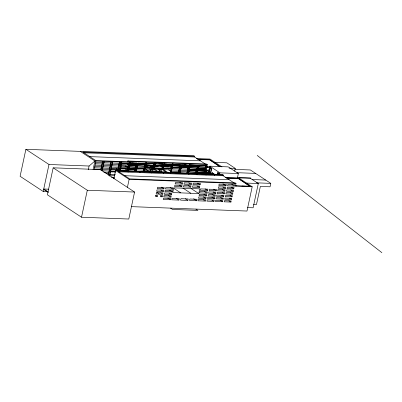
<?xml version="1.0" encoding="UTF-8"?>
<svg xmlns="http://www.w3.org/2000/svg" width="402" height="402" viewBox="0 0 402 402"><rect width="100%" height="100%" fill="white"/><g stroke="black" fill="none" stroke-linecap="round" stroke-linejoin="round"><path stroke-width="0.6" d="M205.794 164.348L194.613 156.996L194.764 156.313L193.849 155.71L25.884 149.308L20.1 176.287L43.21 191.478L47.597 191.643M43.21 191.478L48.994 164.498L25.884 149.308M53.17 167.815L47.386 194.794L81.521 217.226L128.791 219.03L134.575 192.05L100.44 169.614L53.17 167.815L87.304 190.246L134.575 192.05M88.314 169.704L89.103 166.026L94.912 160.991L121.168 162.071L119.329 170.649M81.521 217.226L87.304 190.246M93.073 169.574L94.912 160.991L80.289 151.383M95.932 161.031L94.199 169.121L101.148 169.383M100.837 169.373L102.57 161.287M100.957 170.287L102.882 161.297M103.947 161.338L101.922 170.775L109.364 171.061M102.234 170.79L104.259 161.348M108.183 175.101L111.073 161.609M108.495 175.111L111.384 161.619M109.334 176.011L112.409 161.659M109.645 176.021L112.721 161.674M113.907 178.568L115.64 170.483L222.522 174.558L223.306 175.071L223.16 175.759L234.587 183.272M119.484 161.931L117.746 170.016L116.555 169.232L116.746 168.348M119.917 162.021L118.183 170.111L119.796 161.941M119.208 170.569L121.047 161.991L130.424 162.348L128.565 171.016M120.273 167.895L119.816 170.021L127.635 170.317L127.921 168.805L127.635 170.317M120.389 167.363L121.293 163.122L127.208 163.328M119.836 170.569L121.293 163.122M120.128 170.036L120.419 168.518L127.952 168.825M120.354 167.343L128.203 167.659L128.529 166.132L120.997 165.825L120.67 167.353M121.61 163.132L121.248 164.639M120.409 170.026L120.695 168.694L127.575 168.956L127.288 170.287L124.705 168.589M120.982 167.363L121.273 166.006L128.153 166.272L127.861 167.629L125.278 165.931M121.565 164.649L121.856 163.292L128.735 163.559L128.444 164.915M205.276 174.222L207.342 164.579L206.432 163.981L127.756 160.981L127.605 161.664L128.233 161.689M128.203 167.659L128.499 166.111M127.967 170.88L129.544 163.508L129.112 163.418L128.786 164.946L129.082 163.398M127.746 171.272L129.424 163.433M128.077 172.131L128.223 171.448M127.424 187.317L129.132 179.347L115.64 170.483M134.7 164.272L134.941 163.142M135.786 164.991L135.931 164.312L129.886 164.091M129.745 165.518L135.76 165.745L135.595 167.182M136.464 163.112L134.61 171.116M136.73 163.122L135.057 171.242L136.791 163.162L129.846 162.86M137.791 163.162L136.117 171.282L137.791 163.162L145.484 163.458L143.81 171.579L145.484 163.458M136.489 169.825L143.715 170.136L143.424 171.488L136.203 171.177L137.353 165.805L144.635 166.162M137.414 165.845L137.705 164.488L144.866 164.765L144.574 166.121L137.353 165.805M136.318 171.282L137.705 164.488M139.876 172.584L140.022 171.895M143.454 164.609L143.67 163.589M137.102 168.544L143.936 168.77L143.775 170.177M144.514 166.081L144.343 167.518M138.082 164.403L144.926 164.805L143.363 171.448M170.322 172.86L170.956 169.91L171.227 169.92L144.8 169.006L146.097 162.152L129.142 161.503M144.8 169.006L146.097 162.152M144.303 171.83L144.926 168.915L144.65 168.905M144.373 171.79L144.519 171.116M146.122 164.468L146.363 163.338L154.262 163.75L153.896 165.448L146.001 165.036L153.896 165.448M150.237 166.222L153.499 166.348L153.318 168.157L145.599 167.865L145.785 166.051L147.851 166.132M146.182 165.152L146.544 163.458M147.951 171.413L148.097 170.734L145.127 168.785M150.172 172.071L150.8 169.157M150.78 172.468L151.529 168.971M151.675 173.036L151.82 172.347M151.891 172.508L152.639 169.016M152.86 168.026L153.222 166.333M153.318 168.157L153.499 166.348M153.715 165.328L154.082 163.634L148.072 163.403M153.619 169.342L155.066 162.584M154.951 164.805L155.192 163.674L155.936 163.815M160.684 166.619L162.649 166.805L162.287 168.498L154.428 168.202L154.609 166.388L158.232 166.523M158.815 163.81L163.051 163.976L162.87 165.79L155.011 165.488L155.192 163.674M154.529 168.091L154.891 166.398M155.473 163.684L155.112 165.383L162.87 165.79M156.921 171.754L157.066 171.076L154.097 169.126M159.147 172.413L159.77 169.498M159.75 172.81L160.498 169.317M162.162 165.478L162.307 165.77M160.86 172.85L161.609 169.358M161.825 168.368L162.187 166.679M162.408 165.659L162.77 163.961M162.287 168.498L162.468 166.689M162.689 165.669L163.051 163.976M160.906 171.222L161.745 171.775L161.599 172.448L160.76 171.9M162.599 169.684L164.051 162.926M169.538 164.222L172.026 164.428L171.664 166.126L163.981 165.83L164.041 164.584M157.232 196.623L157.509 195.332L155.855 195.266L155.579 196.558L157.232 196.623L155.659 195.588M171.081 168.835L171.262 167.021L171.081 168.835L163.398 168.544L163.579 166.73L168.353 166.91M163.981 165.83L164.162 164.016L166.523 164.106M163.855 166.74L163.493 168.433L170.9 168.714M164.071 165.724L164.438 164.026M163.473 173.483L163.624 172.795M162.262 169.564L165.86 171.93L165.714 172.604L162.147 172.468M162.197 196.809L162.473 195.523L160.82 195.457L160.539 196.749L162.197 196.809L160.624 195.779M162.75 194.231L163.036 192.88L156.423 192.628L156.132 193.98L162.75 194.231L160.654 192.854M163.328 191.528L163.619 190.176L157.001 189.925L156.71 191.277L163.328 191.528L160.785 189.86M163.905 188.829L164.192 187.498L157.574 187.247L157.288 188.573L163.905 188.829L161.363 187.156M171.664 166.126L171.845 164.307M171.227 169.92L172.247 165.976M172.212 165.333L172.564 163.704M170.805 172.855L172.679 163.162L207.342 164.579M170.865 172.89L172.95 163.172M171.006 172.538L171.297 171.187M171.584 169.86L171.865 168.528M172.267 165.694L172.508 165.855L170.945 172.498L178.377 172.82L179.82 166.096L172.448 165.815L172.156 167.172L179.528 167.453L172.217 167.212M170.388 199.754L170.669 198.447L163.503 198.176L163.227 199.482L170.388 199.754L167.835 198.075M170.945 197.146L171.222 195.854L164.061 195.583L163.785 196.874L170.945 197.146L168.403 195.472M171.498 194.563L171.79 193.211L164.629 192.94L164.338 194.292L171.498 194.563L168.956 192.895M172.081 191.865L172.368 190.513L165.207 190.236L164.915 191.588L172.081 191.865L169.538 190.191M172.659 189.161L172.945 187.829L165.78 187.558L165.498 188.89L172.659 189.161L170.116 187.493M178.403 165.941L178.548 165.262L173.021 165.051M178.433 172.89L179.88 166.137L172.875 165.73M180.443 164.79L178.769 172.91L180.503 164.83L172.599 164.488L180.503 164.83M181.518 164.83L179.845 172.95L181.518 164.83L189.02 165.116L187.347 173.237L189.02 165.116M179.99 172.88L180.282 171.533M180.317 171.046L180.985 167.925M181.252 166.036L181.493 166.197L180.051 172.92L186.96 173.146L188.397 166.423L181.433 166.157L181.141 167.513L188.111 167.78M178.91 200.08L179.222 198.613L172.061 198.337L171.744 199.804L178.91 200.08L176.347 198.397M181.749 186.824L182.041 185.468L174.88 185.186L174.584 186.553L181.749 186.824L179.191 185.141M182.332 184.111L182.624 182.754L175.458 182.483L175.166 183.84L182.332 184.111L179.774 182.428M188.071 166.981L188.216 166.302A6.668 5.347 -56.7 0 0 186.297 165.056M181.759 166.066L188.463 166.463L186.9 173.106M187.553 173.528L189.638 163.81M187.709 173.629L189.789 163.91M188.372 172.257L189.794 165.619M188.583 171.885L196.276 172.217L188.644 171.925L188.905 170.388L196.593 170.719L188.905 170.388M189.156 169.227L189.483 167.699L197.111 167.991L196.844 169.554L189.156 169.227L196.784 169.518M189.799 166.554L190.066 164.986M188.262 173.558L190.126 165.026M190 166.559L190.166 165.142L197.322 165.418L197.156 166.83M188.789 171.895L189.01 170.523L188.85 171.935M189.357 169.232L189.588 167.835L189.417 169.272M189.94 166.518L190.267 164.991M188.85 174.453L188.995 173.764M187.875 200.422L188.191 198.955L180.89 198.673L180.578 200.141L187.875 200.422L185.317 198.739M190.714 187.166L191.005 185.809L183.709 185.533L183.418 186.89L190.714 187.166L188.156 185.488M191.297 184.453L191.588 183.096L184.292 182.82L184 184.176L191.297 184.453L188.739 182.774M195.945 172.167L196.171 170.795L196.005 172.207M196.513 169.503L196.744 168.111L196.573 169.543M197.096 166.79L197.422 165.267M190.865 165.016L197.754 165.317L195.985 173.569L188.392 173.106M196.216 172.177L196.533 170.679M197.694 165.277L197.427 166.84L189.739 166.513M196.211 173.77L198.025 165.328L197.754 165.317M196.362 173.87L198.025 165.328M196.734 173.88L197.317 170.85M197.633 169.699L198.563 165.348L196.905 173.89M198.834 165.358L197.101 173.438L198.799 165.529M204.543 171.116L197.789 170.86L197.623 172.267M198.779 166.895L198.945 165.478L205.693 165.735M204.126 173.709L197.372 173.448M197.563 172.227L197.945 170.77M198.136 169.569L198.367 168.172L198.196 169.609M198.719 166.855L199.005 165.518M197.427 174.78L197.573 174.091M196.673 200.754L196.99 199.286L189.855 199.015L189.538 200.482L196.673 200.754L193.603 198.739M199.513 187.503L199.804 186.146L192.674 185.875L192.382 187.231L199.513 187.503L196.955 185.819M200.095 184.789L200.387 183.433L193.256 183.161L192.965 184.518L200.095 184.789L197.538 183.106M198.769 193.563L199.779 188.855L173.749 187.86L172.739 192.568L198.769 193.563L191.061 188.493M204.316 172.483L204.698 171.031M204.884 169.825L205.176 168.468M205.467 167.111L205.794 165.584M197.04 173.398L204.392 173.719L206.065 165.594L201.497 165.423M204.588 174.091L206.397 165.644L206.065 165.594M204.739 174.187L206.397 165.644M206 174.086L206.789 170.408L206.176 170.006L209.281 170.121M206.005 175.106L206.151 174.418M206.789 170.408L206.593 172.282A2.191 1.181 -87.8 0 1 207.814 173.086L208.015 172.151M219.492 166.508L209.397 159.604L197.834 159.162M206.407 174.101L206.794 172.287A2.191 1.181 -87.8 0 1 207.588 172.418M207.352 174.287L208.216 171.217L206.995 170.413M208.1 174.036L209.784 166.182L228.23 166.885L238.356 173.538L237.446 177.759M210.648 173.217L211.643 168.559L210.176 167.719L208.929 173.543L209.537 173.563M210.382 167.729L209.13 173.548L210.397 174.383M210.196 174.373L211.442 168.549L210.176 167.719M205.342 201.085L205.618 199.784L198.251 199.503L197.97 200.804L205.342 201.085L203.296 199.744M205.899 198.477L206.176 197.186L198.804 196.905L198.528 198.196L205.899 198.477L203.362 196.809M206.452 195.895L206.744 194.548L199.372 194.266L199.085 195.613L206.452 195.895L203.914 194.231M207.03 193.196L207.321 191.844L199.95 191.563L199.663 192.915L207.03 193.196L204.497 191.528M207.613 190.493L207.894 189.166L200.528 188.885L200.241 190.211L207.613 190.493L205.075 188.829M211.668 174.222L211.985 172.744L214.085 174.001M211.874 174.227L212.191 172.749M214.583 175.433L214.728 174.744M217.392 174.453L217.768 172.709L219.236 173.548L217.768 172.709M217.598 174.463L217.969 172.714M218.783 174.704L219.03 173.538M219.517 174.644L219.904 172.835L209.784 166.182M213.919 201.412L214.201 200.111L207.236 199.844L206.955 201.146L213.919 201.412L211.879 200.07M214.482 198.804L214.758 197.513L207.794 197.246L207.512 198.538L214.482 198.804L211.944 197.136M215.035 196.221L215.326 194.875L208.357 194.608L208.07 195.96L215.035 196.221L211.99 194.221M215.613 193.523L215.904 192.171L208.934 191.905L208.648 193.256L215.613 193.523L213.075 191.854M216.191 190.819L216.477 189.493L209.512 189.226L209.226 190.558L216.191 190.819L213.658 189.156M222.557 201.744L222.803 200.603L215.648 200.327L215.402 201.467L222.557 201.744L220.522 200.407M223.115 199.136L223.361 198.005L216.201 197.734L215.959 198.859L223.115 199.136L220.572 197.462M223.668 196.553L223.924 195.372L216.768 195.096L216.512 196.282L223.668 196.553L221.638 195.216M224.251 193.849L224.537 192.503L217.381 192.226L217.095 193.578L224.251 193.849L222.216 192.513M224.829 191.151L225.115 189.819L217.959 189.548L217.673 190.88L224.829 191.151L222.286 189.478M225.396 188.488L225.688 187.131L218.532 186.86L218.241 188.216L225.396 188.488L222.859 186.819M225.979 185.774L226.271 184.417L219.115 184.146L218.824 185.503L225.979 185.774L222.929 183.769M234.673 171.091L235.255 168.378L226.808 162.825L215.07 162.378M230.929 202.06L231.175 200.92L224.422 200.663L224.18 201.804L230.929 202.06L228.894 200.724M231.487 199.452L231.733 198.322L224.979 198.065L224.738 199.196L231.487 199.452L229.457 198.116M232.044 196.869L232.296 195.689L225.542 195.432L225.291 196.613L232.044 196.869L230.009 195.533M232.622 194.171L232.909 192.819L226.16 192.563L225.869 193.915L232.622 194.171L230.08 192.498M233.2 191.468L233.487 190.141L226.733 189.88L226.447 191.211L233.2 191.468L230.658 189.799M233.773 188.809L234.059 187.453L227.311 187.196L227.019 188.553L233.773 188.809L231.23 187.136M234.351 186.096L234.642 184.739L227.894 184.483L227.602 185.84L234.351 186.096L231.808 184.423M223.306 175.071L117.746 171.046L129.67 178.885L235.23 182.91L236.014 183.423L235.431 186.136L252.19 186.774L246.989 211.04L131.419 206.633M250.034 186.448L238.16 178.372L226.432 177.925M247.547 207.583L253.109 207.794L258.31 183.528L250.436 178.357L250.541 177.885L238.798 177.438L238.698 177.91L252.19 186.774M234.969 169.378L250.376 169.966L270.787 183.377L270.054 186.799L260.355 186.433L256.466 204.558L253.536 204.447M194.764 156.313L82.842 152.041L95.792 160.554L129.037 161.82L127.756 160.981M83.32 152.755L194.613 156.996M196.372 158.544L210.025 159.061L222.015 166.946M197.784 159.403L209.347 159.84M89.154 156.589L200.447 160.83M146.248 162.247L172.83 163.262M155.373 163.795L163.232 164.091M164.343 164.137L172.026 164.428M198.176 165.423L189.925 165.016M206.548 165.745L198.528 165.518M129.906 162.9L136.791 163.162M137.851 163.202L145.956 163.604M155.438 163.855L162.735 164.132M164.398 164.197L171.533 164.468M181.578 164.87L189.498 165.267M131.801 163.167L134.007 163.247M182.488 165.413L187.131 165.589L186.985 166.267L187.709 166.745M121.414 163.202L129.544 163.508M95.641 162.388L102.59 162.654M103.656 162.694L111.098 162.976M112.118 163.016L119.625 163.378M206.457 166.714L210.11 166.855M207.015 166.976L208.231 167.021M129.499 164.177L136.112 164.428L135.826 165.785L129.806 165.559M189.88 166.478L197.035 166.755M198.658 166.815L205.528 167.152M155.147 165.212L162.443 165.488M164.111 165.554L171.242 165.825M206.759 167.292L209.864 167.408M229.075 168.142L235.255 168.378M163.8 165.714L171.483 166.006M128.786 164.946L120.967 164.649M95.349 163.745L102.304 164.011M103.364 164.051L110.806 164.333M111.826 164.373L119.334 164.735M145.966 166.172L153.68 166.463M154.79 166.508L162.649 166.805M163.76 166.85L171.443 167.142M189.448 167.87L197.075 168.162M95.058 165.101L102.013 165.368M103.073 165.408L110.515 165.689M111.535 165.73L119.042 166.091M129.434 166.875L135.268 167.131M129.494 166.915L135.534 167.142L135.248 168.473L128.63 168.222M137.062 167.162L144.283 167.478L143.996 168.805L136.836 168.533M187.819 169.136L180.91 168.91M145.73 167.589L152.896 167.86M154.564 167.925L161.86 168.202M163.529 168.267L170.659 168.538M153.137 168.036L145.599 167.865M162.106 168.378L154.428 168.202M48.994 164.498L89.103 166.026M94.766 166.458L101.721 166.724M102.781 166.765L110.223 167.046M111.248 167.086L118.751 167.448M128.57 168.182L134.982 168.463M187.533 170.468L180.629 170.242M188.87 170.554L196.558 170.885M236.994 172.694L255.612 173.403M94.485 167.79L101.435 168.056M102.5 168.096L109.937 168.378M110.962 168.418L118.464 168.78M206.387 172.272L206.794 172.287M219.904 172.835L238.356 173.538M128.283 169.513L134.695 169.795M128.344 169.554L134.961 169.805L134.67 171.157L128.595 170.885M187.247 171.795L180.342 171.574M111.022 169.021L116.555 169.232M144.785 170.609L150.338 170.82M159.81 171.182L152.579 170.905L152.438 171.584L159.664 171.855M102.214 169.423L109.651 169.709M110.676 169.75L118.062 170.031M161.745 171.775L165.86 171.93M144.092 171.262L150.755 171.518M191.417 173.317L195.653 173.518M201.513 173.704L204.025 173.835M188.297 173.237L195.925 173.528M110.384 171.096L115.615 171.297M118.213 171.76L223.16 175.759M110.444 171.724L112.902 171.815M114.133 171.865L115.359 171.91M110.555 171.785L115.469 171.971M103.806 172.207L109.073 172.408M110.098 172.448L110.409 172.463M225.045 177.388L250.436 178.357M226.994 178.186L238.11 178.609M105.992 173.654L108.786 173.759M252.079 179.533L265.732 180.056M109.249 174.403L115.394 174.634M109.52 175.151L114.746 175.347M124.183 175.674L229.12 179.679M111.259 177.166L114.334 177.287M256.607 182.835L270.787 183.377M246.567 183.081L258.31 183.528M129.132 179.347L236.014 183.423M235.265 185.644L250.084 186.211L238.16 178.372M235.215 185.885L236.451 185.93M242.009 186.141L246.944 186.332M48.753 189.206L43.738 189.015L48.371 192.061M209.397 159.604L220.05 166.604M205.739 167.121L198.508 166.885M205.482 168.307L198.251 168.071M205.507 168.518L198.216 168.242M211.985 172.744L214.356 174.302M208.01 171.207L208.623 171.609M188.171 167.82L181.201 167.554M179.176 168.77L171.925 168.569M171.749 164.418L171.388 166.111M178.89 170.101L171.644 169.9M178.604 171.428L171.358 171.227M171.172 167.131L170.805 168.825M168.619 169.89L170.669 171.242M163.423 169.559L168.036 172.594M158.433 169.599L159.916 170.574M182.815 188L190.814 193.256M146.238 166.182L145.876 167.875M149.609 168.956L151.097 169.93M173.986 188.437L180.729 192.875M135.931 164.312L136.172 164.468A7.693 6.171 -56.7 0 0 129.56 164.217M128.379 161.001L130.424 162.348M135.308 168.513L135.022 169.845M195.92 209.095L197.905 210.402L172.528 209.432L170.543 208.125M126.374 163.554L128.474 164.936M156.82 192.382L159.438 194.106M112.625 177.247L114.188 178.277M43.662 189.367L48.215 192.357M257.205 155.418L381.9 252.692M137.765 164.529A8.919 7.151 -56.7 0 1 144.926 164.805M138.208 164.127A8.919 7.151 -56.7 0 1 138.841 163.895M140.117 163.599A8.919 7.151 -56.7 0 1 144.745 164.684M129.952 163.81A7.693 6.171 -56.7 0 1 131.132 163.398M131.725 163.277A7.693 6.171 -56.7 0 1 135.992 164.348M172.508 165.855A7.377 5.914 -56.7 0 1 179.88 166.137M181.493 166.197A6.668 5.347 -56.7 0 1 188.463 166.463M177.573 164.725A7.377 5.914 -56.7 0 1 179.699 166.016M172.966 165.353A7.377 5.914 -56.7 0 1 173.619 165.036M174.287 164.795A7.377 5.914 -56.7 0 1 174.965 164.624M181.91 165.694A6.668 5.347 -56.7 0 1 182.533 165.378M184.453 164.87A6.668 5.347 -56.7 0 1 185.704 164.915M146.604 163.519L146.313 164.875L153.479 165.147L153.77 163.79L146.604 163.519M205.156 169.835L197.864 169.559L205.156 169.835M204.904 171.001L197.613 170.719L204.904 171.001M204.588 172.493L197.297 172.217L204.588 172.493"/></g></svg>
